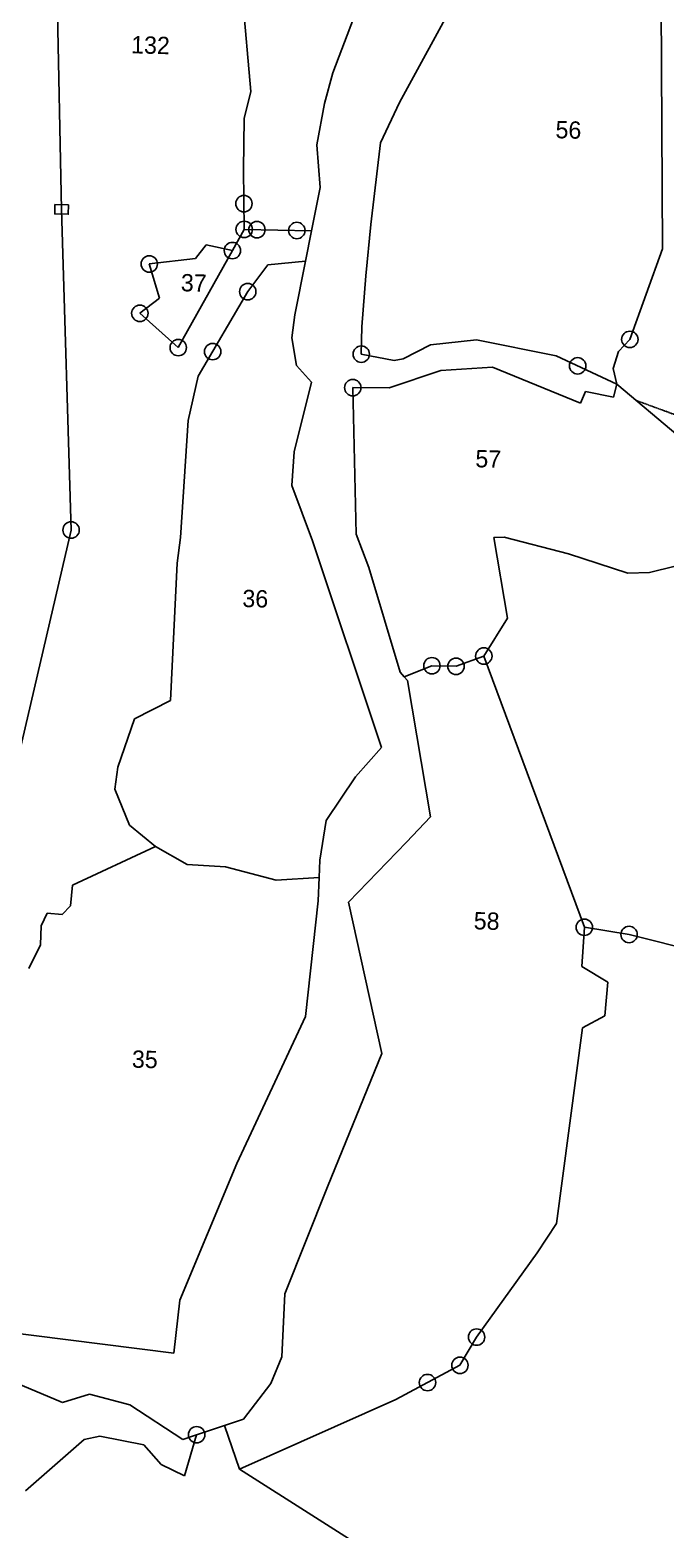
# Model space of a CAD drawing. Header units: metres. Extents: x 351065 to 355926, y 1754202 to 1757814.
# Drawn here: x 354554 to 354821, y 1756499 to 1757130 of the extents above; entities that cross this region are included whole.
import ezdxf

# ---------------------------------------------------------------- set-up
doc = ezdxf.new("R2010")
doc.units = ezdxf.units.M
doc.header["$MEASUREMENT"] = 0
doc.linetypes.add('DASHED', pattern=[0.75, 0.5, -0.25])
for name, color, linetype in [('LINE_FOOTPATH', 1, 'DASHED'), ('POLY_PARCEL', 6, 'Continuous'), ('POLY_WATER', 4, 'Continuous'), ('TEXT_PARCEL', 7, 'Continuous')]:
    doc.layers.add(name, color=color, linetype=linetype)
doc.styles.add('TEXT_MAP', font='', dxfattribs={"height": 2.5})
doc.styles.get('TEXT_MAP').set_extended_font_data('Kruti Dev 050')

msp = doc.modelspace()

# ---------------------------------------------------------------- linework, layer by layer
msp.add_lwpolyline([(354564.37, 1757056.63), (354570.01, 1757056.49), (354569.91, 1757052.59), (354564.27, 1757052.74)], close=True)
for centre in [(354643.82, 1757057.06), (354643.94, 1757046.21), (354649.29, 1757046.11), (354666.07, 1757045.77), (354604.02, 1757031.68), (354638.99, 1757037.33), (354645.45, 1757020.03), (354600.06, 1757010.92), (354806.12, 1756999.94), (354616.19, 1756996.5), (354630.67, 1756994.81), (354693.16, 1756993.73), (354784.18, 1756988.83), (354689.61, 1756979.64), (354571.15, 1756919.74), (354722.88, 1756862.66), (354733.02, 1756862.4), (354744.71, 1756866.73), (354786.99, 1756752.61), (354805.81, 1756749.56), (354741.66, 1756580.18), (354734.67, 1756568.32), (354721.03, 1756561.07), (354623.94, 1756539.11)]:
    msp.add_circle(centre, 3.45)
at = {"layer": 'LINE_FOOTPATH', "ltscale": 0.5}
msp.add_line((354852.46, 1756958.26), (354808.73, 1756974.26), dxfattribs=at)
at = {"layer": 'POLY_PARCEL'}
for p, q in [((354567.14, 1757054.61), (354563.44, 1757239.44)), ((354646.69, 1757104.27), (354639.69, 1757183.51)), ((354819.85, 1757038.01), (354819.31, 1757140.61)), ((354643.9, 1757092.82), (354646.69, 1757104.27)), ((354643.66, 1757071.43), (354643.9, 1757092.82)), ((354643.94, 1757046.21), (354643.66, 1757071.43)), ((354571.15, 1756919.74), (354567.14, 1757054.61)), ((354643.94, 1757046.21), (354638.99, 1757037.33)), ((354672.27, 1757045.65), (354643.94, 1757046.21)), ((354638.99, 1757037.33), (354616.19, 1756996.5)), ((354623.39, 1757033.98), (354627.89, 1757039.78)), ((354627.89, 1757039.78), (354638.99, 1757037.33)), ((354806.12, 1756999.94), (354819.85, 1757038.01)), ((354604.02, 1757031.68), (354623.39, 1757033.98)), ((354608.32, 1757017.25), (354604.02, 1757031.68)), ((354645.45, 1757020.03), (354653.84, 1757031.33)), ((354653.84, 1757031.33), (354669.71, 1757032.86)), ((354600.06, 1757010.92), (354608.32, 1757017.25)), ((354624.61, 1756984.46), (354645.45, 1757020.03)), ((354616.19, 1756996.5), (354600.06, 1757010.92)), ((354801.36, 1756994.86), (354806.12, 1756999.94)), ((354799.15, 1756987.67), (354801.36, 1756994.86)), ((354620.39, 1756965.89), (354624.61, 1756984.46)), ((354800.59, 1756981.13), (354799.15, 1756987.67)), ((354826.23, 1756959.48), (354800.59, 1756981.13)), ((354617.2, 1756916.62), (354620.39, 1756965.89)), ((354545.26, 1756808.14), (354571.15, 1756919.74)), ((354615.68, 1756905.77), (354617.2, 1756916.62)), ((354748.95, 1756916.59), (354753.3, 1756916.77)), ((354754.68, 1756882.69), (354748.95, 1756916.59)), ((354753.3, 1756916.77), (354780.34, 1756909.71)), ((354780.34, 1756909.71), (354805.34, 1756901.54)), ((354814.32, 1756901.89), (354840.85, 1756908.45)), ((354612.95, 1756848.04), (354615.68, 1756905.77)), ((354805.34, 1756901.54), (354814.32, 1756901.89)), ((354744.71, 1756866.73), (354754.68, 1756882.69)), ((354744.71, 1756866.73), (354733.02, 1756862.4)), ((354786.99, 1756752.61), (354744.71, 1756866.73)), ((354722.88, 1756862.66), (354711.18, 1756857.99)), ((354733.02, 1756862.4), (354722.88, 1756862.66)), ((354597.8, 1756840.33), (354612.95, 1756848.04)), ((354590.74, 1756819.97), (354597.8, 1756840.33)), ((354589.56, 1756810.66), (354590.74, 1756819.97)), ((354595.72, 1756795.56), (354589.56, 1756810.66)), ((354606.7, 1756786.57), (354595.72, 1756795.56)), ((354571.71, 1756770.34), (354606.7, 1756786.57)), ((354606.7, 1756786.57), (354619.9, 1756779.07)), ((354619.9, 1756779.07), (354636.07, 1756778.03)), ((354636.07, 1756778.03), (354657.42, 1756772.5)), ((354570.86, 1756761.65), (354571.71, 1756770.34)), ((354657.42, 1756772.5), (354675.47, 1756773.6)), ((354558.5, 1756753.25), (354561.13, 1756758.48)), ((354561.13, 1756758.48), (354567.35, 1756758)), ((354567.35, 1756758), (354570.86, 1756761.65)), ((354558.29, 1756745.16), (354558.5, 1756753.25)), ((354785.99, 1756736.13), (354786.99, 1756752.61)), ((354805.81, 1756749.56), (354786.99, 1756752.61)), ((354553.37, 1756735.33), (354558.29, 1756745.16)), ((354856.71, 1756736.75), (354805.81, 1756749.56)), ((354796.82, 1756729.48), (354785.99, 1756736.13)), ((354795.59, 1756715.33), (354796.82, 1756729.48)), ((354786.2, 1756710.36), (354795.59, 1756715.33)), ((354775.33, 1756627.95), (354786.2, 1756710.36)), ((354767.19, 1756615.71), (354775.33, 1756627.95)), ((354741.66, 1756580.18), (354767.19, 1756615.71)), ((354734.67, 1756568.32), (354741.66, 1756580.18)), ((354707.65, 1756553.96), (354734.67, 1756568.32)), ((354642.01, 1756524.67), (354707.65, 1756553.96)), ((354642.01, 1756524.67), (354635.71, 1756543)), ((354551.91, 1756515.47), (354576.67, 1756537.08)), ((354576.67, 1756537.08), (354583.16, 1756538.53)), ((354583.16, 1756538.53), (354601.78, 1756534.82)), ((354618.87, 1756521.81), (354623.94, 1756539.11)), ((354601.78, 1756534.82), (354608.99, 1756526.58)), ((354608.99, 1756526.58), (354618.87, 1756521.81)), ((354723.88, 1756472.6), (354642.01, 1756524.67))]:
    msp.add_line(p, q, dxfattribs=at)
at = {"layer": 'POLY_WATER'}
for p, q in [((354709.2, 1757099.56), (354750.55, 1757175.45)), ((354689.87, 1757134.89), (354681.19, 1757112.08)), ((354681.19, 1757112.08), (354677.74, 1757099.22)), ((354677.74, 1757099.22), (354674.49, 1757081.87)), ((354701.24, 1757082.68), (354709.2, 1757099.56)), ((354674.49, 1757081.87), (354675.9, 1757063.79)), ((354697.17, 1757048.34), (354701.24, 1757082.68)), ((354675.9, 1757063.79), (354672.27, 1757045.65)), ((354695.16, 1757026.68), (354697.17, 1757048.34)), ((354672.27, 1757045.65), (354669.71, 1757032.86)), ((354669.71, 1757032.86), (354665.18, 1757010.21)), ((354693.46, 1757005.3), (354695.16, 1757026.68)), ((354665.18, 1757010.21), (354664, 1757000.59)), ((354693.16, 1756993.73), (354693.46, 1757005.3)), ((354664, 1757000.59), (354665.88, 1756989.03)), ((354722.23, 1756997.62), (354710.78, 1756991.83)), ((354741.69, 1756999.72), (354722.23, 1756997.62)), ((354775.12, 1756993.07), (354741.69, 1756999.72)), ((354707, 1756991.06), (354693.16, 1756993.73)), ((354710.78, 1756991.83), (354707, 1756991.06)), ((354800.59, 1756981.13), (354775.12, 1756993.07)), ((354665.88, 1756989.03), (354672.24, 1756982.02)), ((354704.96, 1756979.53), (354726.58, 1756986.79)), ((354726.58, 1756986.79), (354748.35, 1756988.26)), ((354748.35, 1756988.26), (354785.33, 1756973.13)), ((354672.24, 1756982.02), (354664.95, 1756952.63)), ((354690.96, 1756918.04), (354689.61, 1756979.64)), ((354689.61, 1756979.64), (354704.96, 1756979.53)), ((354785.33, 1756973.13), (354787.48, 1756977.99)), ((354787.48, 1756977.99), (354799.29, 1756975.66)), ((354799.29, 1756975.66), (354800.59, 1756981.13)), ((354664.95, 1756952.63), (354663.97, 1756938.41)), ((354663.97, 1756938.41), (354672.72, 1756915.15)), ((354672.72, 1756915.15), (354701.64, 1756828.19)), ((354696.4, 1756904.01), (354690.96, 1756918.04)), ((354709.46, 1756859.96), (354696.4, 1756904.01)), ((354711.18, 1756857.99), (354709.46, 1756859.96)), ((354712.56, 1756856.41), (354711.18, 1756857.99)), ((354722.33, 1756799.12), (354712.56, 1756856.41)), ((354701.64, 1756828.19), (354690.7, 1756815.88)), ((354690.7, 1756815.88), (354678.4, 1756797.52)), ((354678.4, 1756797.52), (354675.79, 1756780.78)), ((354712.2, 1756788.38), (354722.33, 1756799.12)), ((354687.81, 1756763.24), (354712.2, 1756788.38)), ((354675.79, 1756780.78), (354675.47, 1756773.6)), ((354675.47, 1756773.6), (354675.04, 1756763.68)), ((354675.04, 1756763.68), (354669.77, 1756715.06)), ((354701.81, 1756699.49), (354687.81, 1756763.24)), ((354669.77, 1756715.06), (354640.78, 1756653.24)), ((354678.93, 1756643.45), (354701.81, 1756699.49)), ((354640.78, 1756653.24), (354616.8, 1756595.72)), ((354660.98, 1756598.46), (354678.93, 1756643.45)), ((354616.8, 1756595.72), (354614.35, 1756573.37)), ((354659.72, 1756571.86), (354660.98, 1756598.46)), ((354614.35, 1756573.37), (354510.7, 1756586.62)), ((354522.82, 1756571.46), (354567.52, 1756552.66)), ((354655.09, 1756560.69), (354659.72, 1756571.86)), ((354567.52, 1756552.66), (354578.91, 1756556.13)), ((354578.91, 1756556.13), (354595.89, 1756551.64)), ((354643.69, 1756545.64), (354655.09, 1756560.69)), ((354595.89, 1756551.64), (354618.11, 1756537.17)), ((354623.94, 1756539.11), (354635.71, 1756543)), ((354635.71, 1756543), (354643.69, 1756545.64)), ((354618.11, 1756537.17), (354623.94, 1756539.11))]:
    msp.add_line(p, q, dxfattribs=at)

# ---------------------------------------------------------------- texts
at = {"layer": 'TEXT_PARCEL', "style": 'TEXT_MAP'}
for s, p in [('132', (354596.32, 1757120.32)), ('56', (354774.79, 1757084.6)), ('37', (354617.23, 1757020.21)), ('57', (354741.09, 1756946.16)), ('36', (354643.1, 1756887.36)), ('58', (354740.4, 1756751.76)), ('35', (354596.65, 1756693.55))]:
    msp.add_text(s, height=7.287, rotation=358.53022, dxfattribs=at).set_placement(p)

doc.saveas('drawing.dxf')
